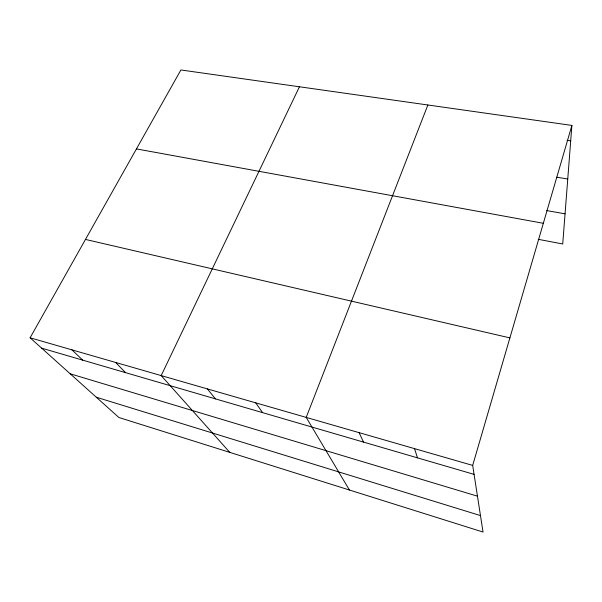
<?xml version="1.0" encoding="UTF-8"?>
<svg xmlns="http://www.w3.org/2000/svg" width="602" height="602" viewBox="0 0 602 602"><rect width="100%" height="100%" fill="white"/><g stroke="black" fill="none" stroke-linecap="round" stroke-linejoin="round"><path stroke-width="0.9" d="M571.9 125.419L472.683 465.406L483.03 532.04L118.88 417.495L30.1 337.79L180.893 69.96L571.9 125.419L562.727 243.968L538.211 239.318M427.871 104.989L306.207 417.404L349.431 490.02M299.442 86.771L161.185 375.588L229.776 452.38M567.031 140.296L570.704 140.845M556.752 177.214L567.754 179.005M546.691 210.572L565.06 213.83M136.443 148.905L543.335 223.297M85.476 239.43L509.894 337.895M30.1 337.79L472.683 465.406M41.643 348.152L474.075 474.368M70.216 373.804L477.461 496.168M96.297 397.222L480.471 515.59M71.939 349.852L82.722 360.147M115.599 362.442L125.532 372.638M207.404 388.915L215.426 398.878M255.692 402.836L262.63 412.656M359.085 432.65L363.518 442.101M414.515 448.633L417.502 457.859"/></g></svg>
